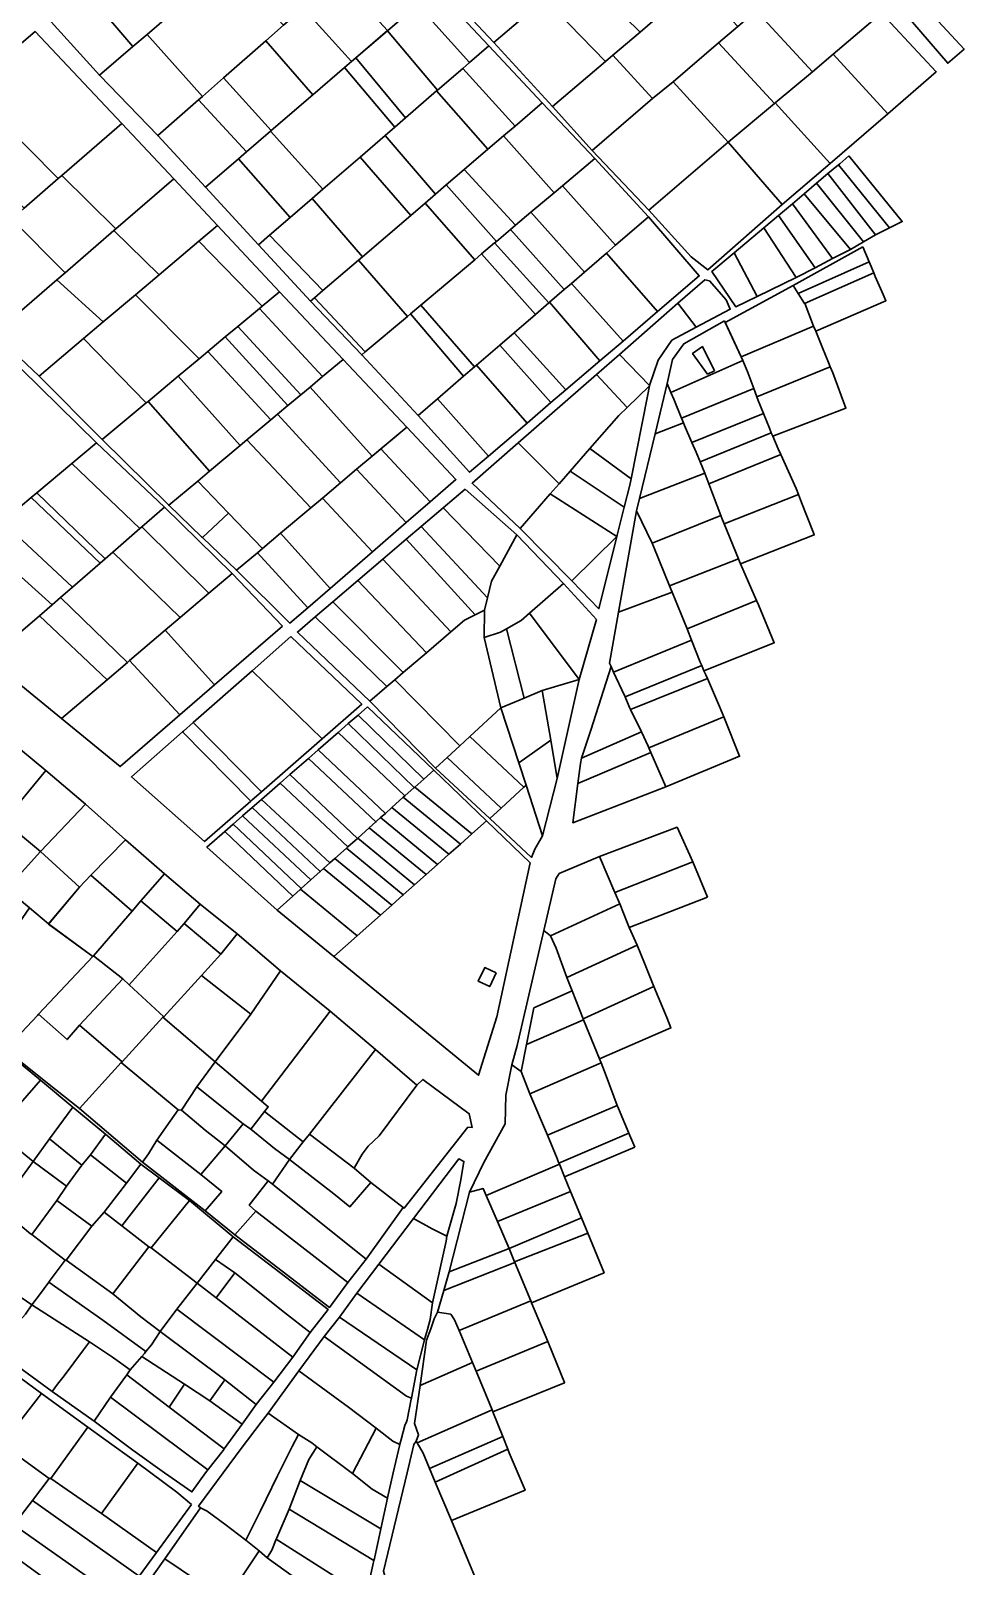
# Model space of a CAD drawing. Header units: metres. Extents: x 569648 to 571548, y 2333509 to 2335006.
# Drawn here: x 571090.4 to 571393.3, y 2333969.7 to 2334467.6 of the extents above; entities that cross this region are included whole.
import ezdxf

# ---------------------------------------------------------------- set-up
doc = ezdxf.new("R2010")
doc.units = ezdxf.units.M
doc.header["$MEASUREMENT"] = 0
doc.linetypes.add('CENTER', pattern=[2, 1.25, -0.25, 0.25, -0.25])
doc.layers.add('Net bo thua dat', color=210, linetype='CENTER', lineweight=30)

msp = doc.modelspace()

# ---------------------------------------------------------------- linework, layer by layer
at = {"layer": 'Net bo thua dat', "linetype": 'Continuous', "flags": 128}
for points in [[(571242.47, 2334498.52), (571236.87, 2334493.7), (571223.51, 2334482.19), (571240.72, 2334463.81), (571257.27, 2334477.87), (571259.7, 2334479.94)], [(571139.17, 2334475.73), (571122.75, 2334494.84), (571107.34, 2334481.48), (571123.6, 2334462.45), (571128.2, 2334466.37)], [(571276.89, 2334494.54), (571267.95, 2334486.95), (571288.14, 2334467.15), (571296.96, 2334474.66)], [(571366.42, 2334473.26), (571347.76, 2334493.14), (571334.94, 2334482.21), (571325.84, 2334474.08), (571344.03, 2334454.24), (571350.79, 2334460)], [(571166.66, 2334464.27), (571172.49, 2334469.38), (571154.43, 2334488.73), (571151.19, 2334485.97), (571145.21, 2334480.87), (571139.17, 2334475.73), (571128.2, 2334466.37), (571146.11, 2334446.26), (571152.98, 2334452.28)], [(571267.95, 2334486.95), (571259.7, 2334479.94), (571257.27, 2334477.87), (571276.97, 2334457.65), (571279.28, 2334459.61), (571288.14, 2334467.15)], [(571190.31, 2334485), (571188.78, 2334483.66), (571182.65, 2334478.29), (571179.82, 2334475.81), (571178.78, 2334474.9), (571194.54, 2334457.6), (571195.94, 2334458.8), (571206.19, 2334467.6)], [(571313.61, 2334463.69), (571319.81, 2334468.98), (571306.77, 2334483.02), (571305.53, 2334481.96), (571296.96, 2334474.66), (571288.14, 2334467.15), (571279.28, 2334459.61), (571292.22, 2334445.64), (571298.84, 2334451.04)], [(571107.34, 2334481.48), (571096.01, 2334471.66), (571112.7, 2334453.16), (571123.59, 2334462.46)], [(571221.89, 2334481.09), (571215.96, 2334476), (571232.8, 2334457.26), (571239.02, 2334462.63)], [(571257.27, 2334477.87), (571240.72, 2334463.81), (571259.7, 2334442.98), (571276.97, 2334457.65)], [(571375.12, 2334481.31), (571370.51, 2334477.36), (571387.99, 2334457.04), (571393.34, 2334461.64)], [(571178.78, 2334474.9), (571172.49, 2334469.38), (571166.66, 2334464.27), (571181.96, 2334446.8), (571192.22, 2334455.61), (571194.54, 2334457.6)], [(571215.96, 2334476), (571210.79, 2334471.56), (571206.15, 2334467.57), (571222.45, 2334448.33), (571230.61, 2334455.37), (571232.8, 2334457.26)], [(571325.84, 2334474.08), (571319.81, 2334468.98), (571313.61, 2334463.69), (571331.7, 2334443.98), (571331.93, 2334444.17), (571344.03, 2334454.24)], [(571366.42, 2334473.26), (571350.79, 2334460), (571368.51, 2334440.63), (571384.21, 2334454.26)], [(571119.94, 2334437.54), (571091.84, 2334467.37), (571070.26, 2334448.98), (571099.36, 2334419.64), (571100.5, 2334420.62)], [(571206.15, 2334467.57), (571195.94, 2334458.8), (571212.05, 2334439.36), (571222.11, 2334448.04), (571222.45, 2334448.33)], [(571128.2, 2334466.37), (571123.6, 2334462.45), (571112.7, 2334453.16), (571131.64, 2334433.57), (571144.83, 2334445.13), (571146.11, 2334446.26)], [(571166.66, 2334464.27), (571152.98, 2334452.28), (571168.47, 2334435.22), (571181.96, 2334446.8)], [(571239.02, 2334462.63), (571232.8, 2334457.26), (571230.61, 2334455.37), (571247.56, 2334436.67), (571256.39, 2334444.23)], [(571313.61, 2334463.69), (571298.84, 2334451.04), (571316.75, 2334431.44), (571331.7, 2334443.98)], [(571195.94, 2334458.8), (571194.54, 2334457.6), (571192.22, 2334455.61), (571208.57, 2334436.36), (571212.05, 2334439.36)], [(571279.28, 2334459.61), (571276.97, 2334457.65), (571259.7, 2334442.98), (571272.55, 2334428.77), (571292.22, 2334445.64)], [(571350.79, 2334460), (571344.03, 2334454.24), (571331.93, 2334444.17), (571349.85, 2334424.5), (571368.51, 2334440.63)], [(571152.98, 2334452.28), (571146.11, 2334446.26), (571144.83, 2334445.13), (571160.39, 2334428.28), (571168.27, 2334435.05), (571168.47, 2334435.22)], [(571205.45, 2334433.66), (571208.57, 2334436.36), (571192.22, 2334455.61), (571181.96, 2334446.8), (571168.47, 2334435.22), (571168.27, 2334435.05), (571185.19, 2334416.18), (571197.27, 2334426.6)], [(571230.61, 2334455.37), (571222.45, 2334448.33), (571222.11, 2334448.04), (571238.79, 2334429.17), (571243.81, 2334433.46), (571247.56, 2334436.67)], [(571070.26, 2334448.98), (571059.27, 2334439.62), (571088.32, 2334410.04), (571099.36, 2334419.64)], [(571222.11, 2334448.04), (571212.05, 2334439.36), (571208.57, 2334436.36), (571205.45, 2334433.66), (571221.74, 2334414.56), (571225.26, 2334417.58), (571231.07, 2334422.55), (571238.79, 2334429.17)], [(571298.84, 2334451.04), (571292.22, 2334445.64), (571272.55, 2334428.77), (571291.02, 2334409.35), (571316.75, 2334431.44)], [(571147.08, 2334416.85), (571131.64, 2334433.57), (571144.83, 2334445.13), (571160.39, 2334428.28), (571157.84, 2334426.09)], [(571256.39, 2334444.23), (571247.56, 2334436.67), (571243.81, 2334433.46), (571260.25, 2334415.06), (571262.94, 2334417.33), (571273.44, 2334426.18)], [(571349.85, 2334424.5), (571331.93, 2334444.17), (571331.7, 2334443.98), (571316.75, 2334431.44), (571334.25, 2334411.22)], [(571136.82, 2334419.58), (571119.94, 2334437.54), (571100.5, 2334420.62), (571118.03, 2334403.35)], [(571168.27, 2334435.05), (571160.39, 2334428.28), (571157.84, 2334426.09), (571174.58, 2334407.02), (571181.78, 2334413.23), (571185.19, 2334416.18)], [(571205.45, 2334433.66), (571197.27, 2334426.6), (571213.71, 2334407.69), (571218.39, 2334411.7), (571221.74, 2334414.56)], [(571243.81, 2334433.46), (571238.79, 2334429.17), (571231.07, 2334422.55), (571247.72, 2334404.5), (571252.74, 2334408.73), (571260.25, 2334415.06)], [(571316.75, 2334431.44), (571291.02, 2334409.35), (571304.7, 2334394.23), (571310.07, 2334390.02), (571334.25, 2334411.22)], [(571355.82, 2334426.98), (571352.9, 2334424.41), (571352.5, 2334424.08), (571369.04, 2334403.62), (571373.19, 2334405.69)], [(571157.84, 2334426.09), (571147.08, 2334416.85), (571164.32, 2334398.17), (571167.94, 2334401.29), (571174.58, 2334407.02)], [(571197.27, 2334426.6), (571185.19, 2334416.18), (571181.78, 2334413.23), (571198.04, 2334394.27), (571213.71, 2334407.69)], [(571231.07, 2334422.55), (571225.26, 2334417.58), (571241.52, 2334399.27), (571246.06, 2334403.1), (571247.72, 2334404.5)], [(571273.44, 2334426.18), (571262.94, 2334417.33), (571280.21, 2334398), (571290.92, 2334407.21)], [(571352.5, 2334424.08), (571349.07, 2334421.26), (571364.57, 2334401.4), (571369.04, 2334403.62)], [(571100.5, 2334420.62), (571099.36, 2334419.64), (571088.32, 2334410.04), (571084.28, 2334406.52), (571101.56, 2334389.12), (571117.35, 2334402.76), (571118.03, 2334403.35)], [(571151.06, 2334404.44), (571136.82, 2334419.58), (571118.03, 2334403.35), (571117.35, 2334402.76), (571132.09, 2334388.44), (571144.96, 2334399.3)], [(571225.26, 2334417.58), (571221.74, 2334414.56), (571218.39, 2334411.7), (571234.48, 2334393.34), (571236.68, 2334395.19), (571240.94, 2334398.78), (571241.52, 2334399.27)], [(571262.94, 2334417.33), (571260.25, 2334415.06), (571252.74, 2334408.73), (571270.14, 2334389.33), (571277.29, 2334395.48), (571280.21, 2334398)], [(571345.39, 2334418.11), (571341.4, 2334414.7), (571356.36, 2334396.69), (571360.6, 2334399.12)], [(571349.07, 2334421.26), (571345.39, 2334418.11), (571360.6, 2334399.12), (571364.57, 2334401.4)], [(571181.78, 2334413.23), (571174.58, 2334407.02), (571167.94, 2334401.29), (571185.22, 2334383.3), (571196.81, 2334393.22), (571198.04, 2334394.27)], [(571341.4, 2334414.7), (571337.56, 2334411.45), (571350.57, 2334393.67), (571356.36, 2334396.69)], [(571234.48, 2334393.34), (571218.39, 2334411.7), (571213.71, 2334407.69), (571198.04, 2334394.27), (571196.81, 2334393.22), (571212.66, 2334374.94), (571213.64, 2334375.77), (571217, 2334378.61)], [(571252.74, 2334408.73), (571247.72, 2334404.5), (571246.06, 2334403.1), (571263.51, 2334383.63), (571265.86, 2334385.65), (571270.14, 2334389.33)], [(571290.92, 2334407.21), (571280.21, 2334398), (571277.29, 2334395.48), (571293.79, 2334376.52), (571307.31, 2334388.07)], [(571333.08, 2334407.66), (571328.32, 2334403.69), (571338.81, 2334387.52), (571344.91, 2334390.71)], [(571337.56, 2334411.45), (571333.08, 2334407.66), (571344.91, 2334390.71), (571350.57, 2334393.67)], [(571084.28, 2334406.52), (571072.91, 2334396.62), (571060.72, 2334386.02), (571078.6, 2334369.28), (571098.92, 2334386.84), (571101.56, 2334389.12)], [(571132.09, 2334388.44), (571117.35, 2334402.76), (571101.56, 2334389.12), (571098.92, 2334386.84), (571113.97, 2334373.14), (571124.46, 2334381.99)], [(571151.06, 2334404.44), (571144.96, 2334399.3), (571165.55, 2334378.32), (571171.09, 2334382.94)], [(571246.06, 2334403.1), (571241.52, 2334399.27), (571240.94, 2334398.78), (571258.57, 2334379.38), (571258.79, 2334379.56), (571263.51, 2334383.63)], [(571328.32, 2334403.69), (571318.67, 2334395.59), (571326.15, 2334381.38), (571338.81, 2334387.52)], [(571144.96, 2334399.3), (571132.09, 2334388.44), (571124.46, 2334381.99), (571145.07, 2334361.23), (571147.93, 2334363.61), (571153.56, 2334368.31), (571157.64, 2334371.71), (571164.63, 2334377.55), (571165.55, 2334378.32)], [(571167.94, 2334401.29), (571164.32, 2334398.17), (571181.2, 2334379.86), (571182.54, 2334381.01), (571185.22, 2334383.3)], [(571240.94, 2334398.78), (571236.68, 2334395.19), (571254.18, 2334375.6), (571258.57, 2334379.38)], [(571360.46, 2334397.47), (571337.8, 2334384.96), (571339.45, 2334382.36), (571362.44, 2334392.69)], [(571212.66, 2334374.94), (571196.81, 2334393.22), (571185.22, 2334383.3), (571182.54, 2334381.01), (571198.99, 2334363.43)], [(571236.68, 2334395.19), (571234.48, 2334393.34), (571217, 2334378.61), (571234.4, 2334358.58), (571235.01, 2334359.11), (571242.59, 2334365.63), (571247.29, 2334369.67), (571254.18, 2334375.6)], [(571277.29, 2334395.48), (571270.14, 2334389.33), (571265.86, 2334385.65), (571282.6, 2334366.96), (571293.79, 2334376.52)], [(571318.67, 2334395.59), (571311.43, 2334389.56), (571319.22, 2334378.02), (571326.15, 2334381.38)], [(571363.95, 2334389.05), (571362.44, 2334392.69), (571339.45, 2334382.36), (571341.52, 2334379.1)], [(571367.01, 2334382.02), (571364.46, 2334387.86), (571363.95, 2334389.05), (571341.52, 2334379.1), (571341.67, 2334378.87), (571344.46, 2334371.82), (571345.14, 2334370.11), (571367.9, 2334380)], [(571098.92, 2334386.84), (571078.6, 2334369.28), (571093.2, 2334355.62), (571107.55, 2334367.73), (571113.97, 2334373.14)], [(571124.46, 2334381.99), (571113.97, 2334373.14), (571107.55, 2334367.73), (571127.92, 2334346.91), (571128.49, 2334347.39), (571138.23, 2334355.52), (571145.07, 2334361.23)], [(571171.09, 2334382.94), (571165.55, 2334378.32), (571164.63, 2334377.55), (571185.14, 2334355.42), (571191.82, 2334361.01)], [(571265.86, 2334385.65), (571263.51, 2334383.63), (571258.79, 2334379.56), (571275.13, 2334360.58), (571282.6, 2334366.96)], [(571316.11, 2334380.35), (571310.61, 2334386.48), (571309.11, 2334386.81), (571300.44, 2334379.23), (571306.39, 2334371.46), (571317.37, 2334377.27)], [(571341.67, 2334378.87), (571341.52, 2334379.1), (571339.45, 2334382.36), (571337.8, 2334384.96), (571315.76, 2334372.94), (571320.9, 2334361.87), (571344.46, 2334371.82)], [(571164.63, 2334377.55), (571157.64, 2334371.71), (571178.06, 2334349.51), (571181.06, 2334352.02), (571185.14, 2334355.42)], [(571182.54, 2334381.01), (571181.2, 2334379.86), (571197.82, 2334362.44), (571198.99, 2334363.43)], [(571217, 2334378.61), (571213.64, 2334375.77), (571230.87, 2334355.55), (571234.4, 2334358.58)], [(571258.79, 2334379.56), (571258.57, 2334379.38), (571254.18, 2334375.6), (571247.29, 2334369.67), (571264.07, 2334351.13), (571275.13, 2334360.58)], [(571298.42, 2334367.23), (571306.39, 2334371.46), (571300.44, 2334379.23), (571281.41, 2334362.6), (571291.24, 2334352.52), (571294.02, 2334360.81)], [(571213.64, 2334375.77), (571212.66, 2334374.94), (571198.99, 2334363.43), (571197.82, 2334362.44), (571216.11, 2334342.85), (571222.42, 2334348.27), (571230.87, 2334355.55)], [(571315.51, 2334373.49), (571302.32, 2334366.1), (571298.67, 2334360.98), (571296.91, 2334353.17), (571298.13, 2334350.31), (571321.44, 2334360.65), (571320.9, 2334361.87)], [(571107.55, 2334367.73), (571093.2, 2334355.62), (571113.62, 2334334.98), (571127.92, 2334346.91)], [(571153.56, 2334368.31), (571147.93, 2334363.61), (571168.37, 2334341.41), (571170.53, 2334343.22), (571173.89, 2334346.02)], [(571157.64, 2334371.71), (571153.56, 2334368.31), (571173.89, 2334346.02), (571178.06, 2334349.51)], [(571247.29, 2334369.67), (571242.59, 2334365.63), (571259.22, 2334346.99), (571264.07, 2334351.13)], [(571349.25, 2334360.02), (571348.26, 2334362.38), (571347.3, 2334364.77), (571345.14, 2334370.11), (571344.46, 2334371.82), (571320.9, 2334361.87), (571321.44, 2334360.65), (571323.09, 2334356.76), (571325.02, 2334351.53), (571326, 2334348.86), (571349.85, 2334358.6)], [(571147.93, 2334363.61), (571145.07, 2334361.23), (571138.23, 2334355.52), (571158.41, 2334333.09), (571160.57, 2334334.89), (571168.37, 2334341.41)], [(571242.59, 2334365.63), (571235.01, 2334359.11), (571251.48, 2334340.37), (571259.22, 2334346.99)], [(571291.19, 2334352.39), (571291.24, 2334352.52), (571281.41, 2334362.6), (571273.96, 2334356.08), (571283.96, 2334345.44)], [(571312.26, 2334357.32), (571310.03, 2334356.23), (571305.2, 2334362.97), (571308.39, 2334365.16)], [(571111.73, 2334333.9), (571087.32, 2334357.92), (571063.84, 2334338.43), (571062.31, 2334337.16), (571086.96, 2334313.23), (571090.57, 2334316.24), (571092.42, 2334317.79), (571103.79, 2334327.27)], [(571181.06, 2334352.02), (571185.14, 2334355.42), (571191.82, 2334361.01), (571212.41, 2334339.06), (571204.05, 2334332.03), (571201.17, 2334329.6)], [(571235.01, 2334359.11), (571234.4, 2334358.58), (571230.87, 2334355.55), (571222.42, 2334348.27), (571238.97, 2334329.68), (571251.48, 2334340.37)], [(571323.09, 2334356.76), (571321.44, 2334360.65), (571298.13, 2334350.31), (571299.04, 2334348.16), (571301.61, 2334341.92), (571325.02, 2334351.53)], [(571350.68, 2334356.61), (571349.85, 2334358.6), (571326, 2334348.86), (571326.45, 2334347.63), (571328.13, 2334343.49), (571330.08, 2334338.66), (571330.7, 2334337.24), (571331.2, 2334336.09), (571354.91, 2334345.18)], [(571138.23, 2334355.52), (571128.49, 2334347.39), (571148.46, 2334324.76), (571158.41, 2334333.09)], [(571281.24, 2334342.83), (571283.96, 2334345.44), (571273.96, 2334356.08), (571248.58, 2334333.9), (571261.89, 2334320.67), (571265.42, 2334324.71), (571271.86, 2334332.09)], [(571290.52, 2334349.04), (571291.19, 2334352.39), (571283.96, 2334345.44), (571281.24, 2334342.83), (571271.86, 2334332.09), (571285.2, 2334322.31)], [(571299.04, 2334348.16), (571298.13, 2334350.31), (571296.91, 2334353.17), (571293, 2334336.88), (571302.23, 2334340.42), (571301.61, 2334341.92)], [(571128.49, 2334347.39), (571127.92, 2334346.91), (571113.62, 2334334.98), (571135.22, 2334313.7), (571144.63, 2334321.57), (571148.46, 2334324.76)], [(571181.06, 2334352.02), (571178.06, 2334349.51), (571173.89, 2334346.02), (571170.53, 2334343.22), (571190.88, 2334320.95), (571196.12, 2334325.36), (571201.17, 2334329.6)], [(571222.42, 2334348.27), (571216.11, 2334342.85), (571232.83, 2334324.43), (571238.97, 2334329.68)], [(571326.45, 2334347.63), (571326, 2334348.86), (571325.02, 2334351.53), (571301.61, 2334341.92), (571302.23, 2334340.42), (571302.58, 2334339.57), (571304.98, 2334334.02), (571328.13, 2334343.49)], [(571170.53, 2334343.22), (571168.37, 2334341.41), (571160.57, 2334334.89), (571181.32, 2334312.91), (571185.06, 2334316.06), (571190.88, 2334320.95)], [(571330.08, 2334338.66), (571328.13, 2334343.49), (571304.98, 2334334.02), (571306.32, 2334330.93), (571307.6, 2334327.78), (571330.7, 2334337.24)], [(571212.41, 2334339.06), (571204.05, 2334332.03), (571220.02, 2334314.81), (571228.37, 2334322.05)], [(571304.98, 2334334.02), (571302.58, 2334339.57), (571302.23, 2334340.42), (571293, 2334336.88), (571287.98, 2334315.94), (571309.1, 2334324.07), (571307.6, 2334327.78), (571306.32, 2334330.93)], [(571332.95, 2334332.05), (571331.2, 2334336.09), (571330.7, 2334337.24), (571307.6, 2334327.78), (571309.1, 2334324.07), (571310.4, 2334320.7), (571333.8, 2334330.16)], [(571111.73, 2334333.9), (571103.79, 2334327.27), (571125.87, 2334306.19), (571126.42, 2334306.67), (571133.78, 2334313.06)], [(571160.57, 2334334.89), (571158.41, 2334333.09), (571148.46, 2334324.76), (571144.63, 2334321.57), (571154.61, 2334311.15), (571165.6, 2334299.69), (571171.48, 2334304.64), (571181.32, 2334312.91)], [(571259, 2334317.36), (571261.89, 2334320.67), (571248.58, 2334333.9), (571233.65, 2334320.85), (571249.28, 2334306.22)], [(571103.79, 2334327.27), (571092.42, 2334317.79), (571114.58, 2334296.39), (571117.03, 2334298.52), (571125.87, 2334306.19)], [(571204.05, 2334332.03), (571201.17, 2334329.6), (571196.12, 2334325.36), (571212.23, 2334308.07), (571220.02, 2334314.81)], [(571271.86, 2334332.09), (571265.42, 2334324.71), (571283, 2334313.08), (571284.79, 2334320.26), (571285.2, 2334322.31)], [(571339.51, 2334317.17), (571338.79, 2334319.12), (571333.8, 2334330.16), (571310.4, 2334320.7), (571314.34, 2334310.44), (571314.68, 2334309.56), (571315.45, 2334307.66)], [(571196.12, 2334325.36), (571190.88, 2334320.95), (571185.06, 2334316.06), (571201.34, 2334298.65), (571212.23, 2334308.07)], [(571265.42, 2334324.71), (571261.89, 2334320.67), (571259, 2334317.36), (571280.63, 2334303.58), (571283, 2334313.08)], [(571310.4, 2334320.7), (571309.1, 2334324.07), (571287.98, 2334315.94), (571287.02, 2334311.93), (571292.01, 2334301.39), (571314.34, 2334310.44)], [(571092.42, 2334317.79), (571090.57, 2334316.24), (571112.92, 2334294.95), (571114.58, 2334296.39)], [(571154.61, 2334311.15), (571144.63, 2334321.57), (571135.22, 2334313.7), (571145.84, 2334303.5), (571146.13, 2334303.22)], [(571231.38, 2334318.98), (571224.27, 2334312.92), (571242.61, 2334293.93), (571248.12, 2334304.07)], [(571280.63, 2334303.58), (571259, 2334317.36), (571249.28, 2334306.22), (571265.94, 2334289.21)], [(571090.57, 2334316.24), (571086.96, 2334313.23), (571081.16, 2334308.39), (571103.99, 2334287.2), (571112.92, 2334294.95)], [(571133.78, 2334313.06), (571126.42, 2334306.67), (571148.23, 2334285.24), (571155.73, 2334291.62)], [(571185.06, 2334316.06), (571181.32, 2334312.91), (571171.48, 2334304.64), (571187.59, 2334286.75), (571201.34, 2334298.65)], [(571224.27, 2334312.92), (571217.09, 2334306.8), (571238.68, 2334283.72), (571239.97, 2334289.07), (571242.61, 2334293.93)], [(571340.48, 2334314.57), (571339.51, 2334317.17), (571315.45, 2334307.66), (571320.03, 2334296.39), (571320.4, 2334295.47), (571320.72, 2334294.73), (571344.67, 2334304.1), (571344.39, 2334304.81)], [(571081.16, 2334308.39), (571079.54, 2334307.04), (571074.03, 2334302.44), (571097.33, 2334281.41), (571100.07, 2334283.79), (571103.99, 2334287.2)], [(571165.6, 2334299.69), (571154.61, 2334311.15), (571146.13, 2334303.22), (571157.18, 2334292.61), (571163.95, 2334298.31)], [(571292.64, 2334300.07), (571292.01, 2334301.39), (571287.02, 2334311.93), (571281.14, 2334279.06), (571298.54, 2334285.55), (571297.71, 2334287.59)], [(571320.03, 2334296.39), (571315.45, 2334307.66), (571314.68, 2334309.56), (571314.34, 2334310.44), (571292.01, 2334301.39), (571292.64, 2334300.07), (571297.71, 2334287.59)], [(571074.03, 2334302.44), (571060.38, 2334291.05), (571084.1, 2334269.93), (571093.24, 2334277.86), (571097.33, 2334281.41)], [(571126.42, 2334306.67), (571125.87, 2334306.19), (571117.03, 2334298.52), (571138.96, 2334277.35), (571148.23, 2334285.24)], [(571171.48, 2334304.64), (571165.6, 2334299.69), (571163.95, 2334298.31), (571180.36, 2334280.49), (571187.59, 2334286.75)], [(571212.23, 2334302.66), (571204.66, 2334296.2), (571226.74, 2334272.71), (571231.14, 2334276.48), (571234.62, 2334278.18)], [(571217.09, 2334306.8), (571212.23, 2334302.66), (571234.62, 2334278.18), (571237.71, 2334279.69), (571238.68, 2334283.72)], [(571263.27, 2334288.35), (571248.12, 2334304.07), (571242.61, 2334293.93), (571239.97, 2334289.07), (571238.68, 2334283.72), (571237.71, 2334279.69), (571237.51, 2334270.83), (571242.86, 2334272.56), (571244.84, 2334273.68), (571249.52, 2334276.33), (571252.21, 2334278.68)], [(571280.63, 2334303.58), (571265.94, 2334289.21), (571274.79, 2334280.17)], [(571138.96, 2334277.35), (571117.03, 2334298.52), (571114.58, 2334296.39), (571112.92, 2334294.95), (571103.99, 2334287.2), (571100.07, 2334283.79), (571121.81, 2334262.76), (571122.47, 2334263.32), (571134.04, 2334273.16)], [(571163.95, 2334298.31), (571157.18, 2334292.61), (571174.51, 2334275.44), (571180.36, 2334280.49)], [(571204.66, 2334296.2), (571196.55, 2334289.29), (571218.8, 2334265.91), (571226.74, 2334272.71)], [(571320.72, 2334294.73), (571320.4, 2334295.47), (571320.03, 2334296.39), (571297.71, 2334287.59), (571298.54, 2334285.55), (571303.38, 2334273.61), (571325.94, 2334282.82)], [(571172.07, 2334274.53), (571155.73, 2334291.62), (571148.23, 2334285.24), (571138.96, 2334277.35), (571134.04, 2334273.16), (571150.09, 2334255.5)], [(571196.55, 2334289.29), (571188.49, 2334282.41), (571211.3, 2334259.48), (571218.8, 2334265.91)], [(571274.01, 2334276.67), (571263.27, 2334288.35), (571252.21, 2334278.68), (571268.34, 2334257.2)], [(571100.07, 2334283.79), (571097.33, 2334281.41), (571093.24, 2334277.86), (571115.17, 2334257.11), (571121.81, 2334262.76)], [(571188.49, 2334282.41), (571182.76, 2334277.52), (571205.96, 2334254.91), (571208.58, 2334257.15), (571211.3, 2334259.48)], [(571303.38, 2334273.61), (571298.54, 2334285.55), (571281.14, 2334279.06), (571278.19, 2334262.52), (571278.72, 2334261.39), (571279.54, 2334259.64), (571304.84, 2334269.95)], [(571326.54, 2334281.44), (571325.94, 2334282.82), (571303.38, 2334273.61), (571304.84, 2334269.95), (571307.67, 2334262.82), (571308.15, 2334261.72), (571308.87, 2334260.05), (571331.66, 2334269.13)], [(571093.24, 2334277.86), (571084.1, 2334269.93), (571076.95, 2334263.72), (571100.45, 2334244.59), (571115.17, 2334257.11)], [(571182.76, 2334277.52), (571176.98, 2334272.6), (571200.48, 2334250.21), (571205.96, 2334254.91)], [(571237.51, 2334270.83), (571237.71, 2334279.69), (571234.62, 2334278.18), (571231.14, 2334276.48), (571226.74, 2334272.71), (571218.8, 2334265.91), (571211.3, 2334259.48), (571208.58, 2334257.15), (571229.6, 2334235.68), (571232.87, 2334238.7), (571243.01, 2334248.05)], [(571252.21, 2334278.68), (571249.52, 2334276.33), (571244.84, 2334273.68), (571250.51, 2334251.19), (571256.35, 2334253.63), (571268.34, 2334257.2)], [(571134.04, 2334273.16), (571122.47, 2334263.32), (571138.83, 2334245.74), (571150.09, 2334255.5)], [(571244.84, 2334273.68), (571242.86, 2334272.56), (571237.51, 2334270.83), (571243.01, 2334248.05), (571250.51, 2334251.19)], [(571174.87, 2334271.16), (571162.25, 2334260.07), (571185.03, 2334238), (571197.85, 2334249.19)], [(571308.15, 2334261.72), (571307.67, 2334262.82), (571304.84, 2334269.95), (571279.54, 2334259.64), (571283.13, 2334252.04), (571283.32, 2334251.58)], [(571122.47, 2334263.32), (571121.81, 2334262.76), (571115.17, 2334257.11), (571100.45, 2334244.59), (571119.45, 2334228.95), (571138.83, 2334245.74)], [(571185.03, 2334238), (571162.25, 2334260.07), (571143.13, 2334243.26), (571165.26, 2334220.74)], [(571285.07, 2334247.45), (571284.75, 2334248.09), (571283.32, 2334251.58), (571283.13, 2334252.04), (571279.54, 2334259.64), (571278.72, 2334261.39), (571272.21, 2334240.81), (571269.1, 2334231.75), (571288.6, 2334240.23)], [(571309.96, 2334257.55), (571309.46, 2334258.67), (571308.87, 2334260.05), (571308.15, 2334261.72), (571283.32, 2334251.58), (571284.75, 2334248.09), (571285.07, 2334247.45)], [(571315.26, 2334245.12), (571314.74, 2334246.39), (571313.53, 2334249.22), (571310.63, 2334256.03), (571309.96, 2334257.55), (571285.07, 2334247.45), (571288.6, 2334240.23), (571290.73, 2334235.6), (571290.95, 2334235.08)], [(571208.58, 2334257.15), (571205.96, 2334254.91), (571200.48, 2334250.21), (571221.81, 2334228.5), (571225.5, 2334231.9), (571229.6, 2334235.68)], [(571256.35, 2334253.63), (571250.51, 2334251.19), (571243.01, 2334248.05), (571248.77, 2334230.22), (571259.13, 2334237.49)], [(571268.34, 2334257.2), (571256.35, 2334253.63), (571259.13, 2334237.49), (571261.27, 2334225.09)], [(571199.66, 2334248.3), (571196.63, 2334245.66), (571217.95, 2334224.93), (571221.19, 2334227.82)], [(571243.01, 2334248.05), (571232.87, 2334238.7), (571250.47, 2334222.29), (571251.14, 2334222.9), (571248.77, 2334230.22)], [(571143.13, 2334243.26), (571139.94, 2334240.45), (571139.7, 2334240.24), (571161.81, 2334217.74), (571162.15, 2334218.03), (571165.26, 2334220.74)], [(571193.46, 2334242.89), (571190.21, 2334240.06), (571211.83, 2334219.47), (571214.85, 2334222.16)], [(571196.63, 2334245.66), (571193.46, 2334242.89), (571214.85, 2334222.16), (571215.03, 2334222.32), (571217.95, 2334224.93)], [(571315.26, 2334245.12), (571290.95, 2334235.08), (571291.61, 2334233.56), (571296.45, 2334222.38), (571320.43, 2334232.33)], [(571095.31, 2334227.73), (571083.34, 2334237.64), (571070.44, 2334220.32), (571081.83, 2334211.27)], [(571139.7, 2334240.24), (571123.08, 2334225.63), (571146.85, 2334204.66), (571161.81, 2334217.74)], [(571190.21, 2334240.06), (571183.66, 2334234.35), (571205.5, 2334213.81), (571207.63, 2334215.71), (571211.32, 2334219.02), (571211.83, 2334219.47)], [(571250.47, 2334222.29), (571232.87, 2334238.7), (571229.6, 2334235.68), (571225.5, 2334231.9), (571243.1, 2334215.49)], [(571290.95, 2334235.08), (571290.73, 2334235.6), (571288.6, 2334240.23), (571269.1, 2334231.75), (571268.8, 2334230.01), (571267.95, 2334223.48), (571291.61, 2334233.56)], [(571183.66, 2334234.35), (571180.54, 2334231.63), (571202.4, 2334211.04), (571203.93, 2334212.41), (571205.5, 2334213.81)], [(571259.13, 2334237.49), (571248.77, 2334230.22), (571251.14, 2334222.9), (571256.44, 2334206.51), (571261.27, 2334225.09)], [(571296.45, 2334222.38), (571291.61, 2334233.56), (571267.95, 2334223.48), (571266.29, 2334210.78)], [(571108.2, 2334216.77), (571095.31, 2334227.73), (571081.83, 2334211.27), (571093.56, 2334201.42)], [(571180.54, 2334231.63), (571174.5, 2334226.36), (571196.42, 2334205.7), (571196.53, 2334205.8), (571200.23, 2334209.1), (571202.4, 2334211.04)], [(571221.19, 2334227.82), (571217.95, 2334224.93), (571215.03, 2334222.32), (571233.53, 2334207.15), (571238.3, 2334211.39)], [(571243.1, 2334215.49), (571225.5, 2334231.9), (571221.81, 2334228.5), (571239.42, 2334212.09)], [(571171.36, 2334223.62), (571165.28, 2334218.32), (571187.47, 2334197.71), (571189.13, 2334199.19), (571192.83, 2334202.5), (571193.36, 2334202.97)], [(571174.5, 2334226.36), (571171.36, 2334223.62), (571193.36, 2334202.97), (571196.42, 2334205.7)], [(571251.14, 2334222.9), (571250.47, 2334222.29), (571243.1, 2334215.49), (571239.42, 2334212.09), (571252.9, 2334199.52), (571254.01, 2334202.23), (571256.44, 2334206.51)], [(571081.83, 2334211.27), (571070.44, 2334220.32), (571060.6, 2334207.48), (571074.95, 2334195.64), (571082.72, 2334189.37), (571093.56, 2334201.42)], [(571165.28, 2334218.32), (571162.23, 2334215.66), (571184.36, 2334194.93), (571185.43, 2334195.89), (571187.47, 2334197.71)], [(571211.32, 2334219.02), (571207.63, 2334215.71), (571226.11, 2334200.56), (571229.82, 2334203.85)], [(571215.03, 2334222.32), (571214.85, 2334222.16), (571211.83, 2334219.47), (571211.32, 2334219.02), (571229.82, 2334203.85), (571233.53, 2334207.15)], [(571121.21, 2334205.21), (571108.2, 2334216.77), (571093.56, 2334201.42), (571106.27, 2334189.84), (571109.97, 2334193.72)], [(571159.14, 2334212.97), (571156.11, 2334210.32), (571178.18, 2334189.41), (571181.29, 2334192.2)], [(571162.23, 2334215.66), (571159.14, 2334212.97), (571181.29, 2334192.2), (571184.36, 2334194.93)], [(571207.63, 2334215.71), (571205.5, 2334213.81), (571203.93, 2334212.41), (571222.4, 2334197.26), (571226.11, 2334200.56)], [(571153.39, 2334207.96), (571147.58, 2334202.89), (571170.39, 2334182.46), (571175.45, 2334186.97)], [(571156.11, 2334210.32), (571153.39, 2334207.96), (571175.45, 2334186.97), (571177.91, 2334189.17), (571178.18, 2334189.41)], [(571252.5, 2334197.76), (571238.3, 2334211.39), (571233.53, 2334207.15), (571229.82, 2334203.85), (571226.11, 2334200.56), (571222.4, 2334197.26), (571218.69, 2334193.97), (571214.98, 2334190.67), (571211.28, 2334187.38), (571207.57, 2334184.08), (571203.86, 2334180.78), (571196.32, 2334174.08), (571188.78, 2334167.38), (571235.76, 2334128.87), (571241.61, 2334147.84)], [(571200.23, 2334209.1), (571196.53, 2334205.8), (571214.98, 2334190.67), (571218.69, 2334193.97)], [(571203.93, 2334212.41), (571202.4, 2334211.04), (571200.23, 2334209.1), (571218.69, 2334193.97), (571222.4, 2334197.26)], [(571305.22, 2334198.09), (571300.14, 2334209.29), (571275.01, 2334199.86), (571279.97, 2334188.18)], [(571133.84, 2334194.17), (571121.21, 2334205.21), (571109.97, 2334193.72), (571123.36, 2334182.12), (571126.2, 2334185.39)], [(571196.53, 2334205.8), (571196.42, 2334205.7), (571193.36, 2334202.97), (571192.83, 2334202.5), (571211.28, 2334187.38), (571214.98, 2334190.67)], [(571093.56, 2334201.42), (571082.72, 2334189.37), (571090.03, 2334183.15), (571096.17, 2334177.94), (571106.27, 2334189.84)], [(571189.13, 2334199.19), (571187.47, 2334197.71), (571185.43, 2334195.89), (571203.86, 2334180.78), (571207.57, 2334184.08)], [(571192.83, 2334202.5), (571189.13, 2334199.19), (571207.57, 2334184.08), (571211.28, 2334187.38)], [(571275.01, 2334199.86), (571261.92, 2334194.29), (571260.78, 2334192.56), (571256.88, 2334175.78), (571259.02, 2334174.11), (571281.52, 2334184.52), (571279.97, 2334188.18)], [(571310.04, 2334186.63), (571305.22, 2334198.09), (571279.97, 2334188.18), (571281.52, 2334184.52), (571283.95, 2334178.38), (571284.65, 2334176.79)], [(571109.97, 2334193.72), (571106.27, 2334189.84), (571096.19, 2334177.92), (571110.53, 2334167.37), (571110.76, 2334167.61), (571123.36, 2334182.12)], [(571145.35, 2334184.39), (571133.84, 2334194.17), (571126.2, 2334185.39), (571137.91, 2334175.54), (571140.22, 2334178.12)], [(571203.86, 2334180.78), (571185.43, 2334195.89), (571184.36, 2334194.93), (571181.29, 2334192.2), (571178.18, 2334189.41), (571177.91, 2334189.17), (571196.32, 2334174.08)], [(571177.91, 2334189.17), (571175.45, 2334186.97), (571170.39, 2334182.46), (571188.78, 2334167.38), (571196.32, 2334174.08)], [(571110.53, 2334167.37), (571096.17, 2334177.94), (571096.17, 2334177.94), (571090.03, 2334183.15), (571079.37, 2334167.92), (571065.87, 2334149.94), (571082.19, 2334137.28), (571092.57, 2334148.27), (571092.96, 2334148.68)], [(571126.2, 2334185.39), (571123.36, 2334182.12), (571110.76, 2334167.61), (571120.28, 2334160.11), (571122.39, 2334158.25), (571137.91, 2334175.54)], [(571145.35, 2334184.39), (571140.22, 2334178.12), (571152.09, 2334168.13), (571157.38, 2334174.72)], [(571284.65, 2334176.79), (571283.95, 2334178.38), (571281.52, 2334184.52), (571259.02, 2334174.11), (571260.87, 2334170.12), (571264.4, 2334160.6), (571287.18, 2334171.06)], [(571140.22, 2334178.12), (571137.91, 2334175.54), (571122.39, 2334158.25), (571133.59, 2334147.87), (571145.84, 2334161.21), (571152.09, 2334168.13)], [(571171.48, 2334162.71), (571157.38, 2334174.72), (571152.09, 2334168.13), (571145.84, 2334161.21), (571161.84, 2334148.64)], [(571264.4, 2334160.6), (571260.87, 2334170.12), (571259.02, 2334174.11), (571256.88, 2334175.78), (571248.22, 2334138.58), (571246.57, 2334132.26), (571249.53, 2334130.05), (571251.3, 2334138.89), (571253.67, 2334150.7), (571266.1, 2334156.24)], [(571292.64, 2334157.61), (571289.53, 2334165.27), (571287.18, 2334171.06), (571264.4, 2334160.6), (571266.1, 2334156.24), (571269.64, 2334147.14)], [(571120.28, 2334160.11), (571110.76, 2334167.61), (571110.53, 2334167.37), (571092.96, 2334148.68), (571102.22, 2334140.46), (571106.2, 2334145.07)], [(571241.44, 2334162.12), (571239.34, 2334157.66), (571235.65, 2334159.35), (571237.75, 2334163.81)], [(571241.44, 2334162.12), (571237.75, 2334163.81), (571235.65, 2334159.35), (571239.34, 2334157.66)], [(571133.34, 2334147.69), (571133.59, 2334147.87), (571122.39, 2334158.25), (571120.28, 2334160.11), (571106.2, 2334145.07), (571120.06, 2334133.23)], [(571161.84, 2334148.64), (571145.84, 2334161.21), (571133.59, 2334147.87), (571133.34, 2334147.69), (571150.22, 2334133.26)], [(571187.55, 2334149.61), (571171.48, 2334162.71), (571161.84, 2334148.64), (571150.22, 2334133.26), (571165.29, 2334120.43)], [(571266.1, 2334156.24), (571253.67, 2334150.7), (571251.3, 2334138.89), (571269.76, 2334146.85), (571269.64, 2334147.14)], [(571296.77, 2334147.61), (571292.64, 2334157.61), (571269.64, 2334147.14), (571269.76, 2334146.85), (571274.95, 2334134.16), (571298.17, 2334144.22), (571298.15, 2334144.28)], [(571106.2, 2334145.07), (571102.22, 2334140.46), (571092.96, 2334148.68), (571092.57, 2334148.27), (571082.19, 2334137.28), (571095.84, 2334126.36), (571106.22, 2334118.05), (571119.82, 2334132.97), (571120.06, 2334133.23)], [(571202.32, 2334137.24), (571187.55, 2334149.61), (571165.29, 2334120.43), (571167.51, 2334118.68), (571166.32, 2334117.16), (571178.84, 2334107.27), (571180.84, 2334109.82)], [(571150.22, 2334133.26), (571133.34, 2334147.69), (571120.06, 2334133.23), (571119.82, 2334132.97), (571138.21, 2334117.66), (571139.29, 2334117.53), (571144.29, 2334125.11)], [(571274.95, 2334134.16), (571269.76, 2334146.85), (571251.3, 2334138.89), (571249.53, 2334130.05), (571252.36, 2334122.88), (571275.46, 2334132.9)], [(571093.61, 2334127.24), (571081.74, 2334137.12), (571066.39, 2334121.76), (571079.11, 2334110.73)], [(571167.51, 2334118.68), (571165.29, 2334120.43), (571150.22, 2334133.26), (571144.29, 2334125.11), (571159.33, 2334113.14), (571161.79, 2334111.39), (571166.32, 2334117.16)], [(571215.68, 2334125.72), (571202.32, 2334137.24), (571180.84, 2334109.82), (571195.39, 2334098.78), (571197.96, 2334103.26), (571199.86, 2334105.91), (571203.52, 2334109.24)], [(571138.21, 2334117.66), (571119.82, 2334132.97), (571106.22, 2334118.05), (571126.66, 2334100.73), (571128.62, 2334103.45), (571131.33, 2334107.84), (571135.65, 2334114.04)], [(571261.94, 2334100), (571261.77, 2334100.41), (571261.4, 2334101.29), (571261.19, 2334101.89), (571258.07, 2334109.43), (571252.36, 2334122.88), (571249.53, 2334130.05), (571246.57, 2334132.26), (571244.57, 2334122.47), (571244.4, 2334113.15), (571237.44, 2334100.57), (571232.74, 2334091), (571237.26, 2334092.14), (571238.22, 2334089.92)], [(571277.08, 2334128.67), (571275.46, 2334132.9), (571252.36, 2334122.88), (571258.07, 2334109.43), (571280.74, 2334119.11)], [(571104.06, 2334118.51), (571093.61, 2334127.24), (571079.11, 2334110.73), (571091.26, 2334100.97), (571091.26, 2334100.97), (571096.47, 2334108.24)], [(571159.33, 2334113.14), (571144.29, 2334125.11), (571139.29, 2334117.53), (571147.02, 2334111.13), (571153.53, 2334106.05)], [(571232.25, 2334112.06), (571233.68, 2334111.96), (571232.73, 2334116.39), (571217.65, 2334127.55), (571215.68, 2334125.72), (571203.52, 2334109.24), (571199.86, 2334105.91), (571197.96, 2334103.26), (571195.39, 2334098.78), (571200.73, 2334094.16), (571211.24, 2334086.04), (571211.57, 2334085.77)], [(571104.06, 2334118.51), (571096.47, 2334108.24), (571107.01, 2334099.7), (571109.86, 2334103.1), (571114.66, 2334109.76)], [(571284.46, 2334110.1), (571281.14, 2334118.14), (571280.74, 2334119.11), (571258.07, 2334109.43), (571261.19, 2334101.89), (571261.4, 2334101.29), (571261.77, 2334100.41)], [(571153.53, 2334106.05), (571147.02, 2334111.13), (571139.29, 2334117.53), (571138.21, 2334117.66), (571135.65, 2334114.04), (571131.33, 2334107.84), (571145.63, 2334096.74)], [(571169.51, 2334105.18), (571161.79, 2334111.39), (571159.33, 2334113.14), (571153.53, 2334106.05), (571162.66, 2334098.1), (571167.5, 2334094.69), (571168.9, 2334093.56), (571174.34, 2334101.52)], [(571178.84, 2334107.27), (571166.32, 2334117.16), (571161.79, 2334111.39), (571169.51, 2334105.18), (571174.34, 2334101.52)], [(571091.26, 2334100.97), (571079.11, 2334110.73), (571066.85, 2334095.45), (571076.29, 2334088.71), (571080.19, 2334085.87)], [(571107.01, 2334099.7), (571096.47, 2334108.24), (571091.26, 2334100.97), (571102.05, 2334092.93)], [(571114.66, 2334109.76), (571109.86, 2334103.1), (571121.49, 2334093.87), (571126.18, 2334100.08)], [(571195.39, 2334098.78), (571180.84, 2334109.82), (571178.84, 2334107.27), (571174.34, 2334101.52), (571188.75, 2334090.45), (571193.97, 2334086.23), (571200.73, 2334094.16)], [(571286.41, 2334105.59), (571284.46, 2334110.1), (571261.77, 2334100.41), (571261.94, 2334100), (571263.62, 2334095.97)], [(571145.63, 2334096.74), (571131.33, 2334107.84), (571128.62, 2334103.45), (571126.66, 2334100.73), (571147.02, 2334084.91), (571152.4, 2334091.17)], [(571167.5, 2334094.69), (571162.66, 2334098.1), (571153.53, 2334106.05), (571145.63, 2334096.74), (571152.4, 2334091.17), (571147.02, 2334084.91), (571156.61, 2334077.15), (571163.49, 2334084.8), (571161.32, 2334086.71)], [(571102.05, 2334092.93), (571097.86, 2334096.05), (571091.26, 2334100.97), (571080.19, 2334085.87), (571090.38, 2334077.42), (571090.75, 2334077.28), (571098.85, 2334088.25)], [(571121.49, 2334093.87), (571109.86, 2334103.1), (571107.01, 2334099.7), (571102.05, 2334092.93), (571098.85, 2334088.25), (571110.22, 2334079.96), (571114.2, 2334084.47)], [(571132.09, 2334095.66), (571126.18, 2334100.08), (571121.49, 2334093.87), (571114.2, 2334084.47), (571119.95, 2334080.04)], [(571174.34, 2334101.52), (571168.9, 2334093.56), (571169.41, 2334093.16), (571199.25, 2334069.22), (571211.24, 2334086.04), (571200.73, 2334094.16), (571193.97, 2334086.23), (571188.75, 2334090.45)], [(571228.48, 2334087.34), (571230.01, 2334094.95), (571230.99, 2334100.94), (571229.3, 2334101.74), (571214.63, 2334082.47), (571220.7, 2334079.06), (571225.39, 2334076.67)], [(571265.6, 2334091.21), (571263.62, 2334095.97), (571261.94, 2334100), (571238.22, 2334089.92), (571241.86, 2334081.47)], [(571141.93, 2334088.31), (571132.09, 2334095.66), (571119.95, 2334080.04), (571128.73, 2334073.28), (571129.52, 2334072.91)], [(571169.41, 2334093.16), (571168.9, 2334093.56), (571167.5, 2334094.69), (571161.32, 2334086.71), (571163.49, 2334084.8), (571193.31, 2334061.64), (571199.25, 2334069.22)], [(571101.55, 2334068.94), (571097.45, 2334072.11), (571090.75, 2334077.28), (571090.38, 2334077.42), (571080.19, 2334085.87), (571076.29, 2334088.71), (571069.78, 2334080.22), (571063.7, 2334072.4), (571077.3, 2334063.39), (571078.19, 2334063.03), (571090.73, 2334054.47), (571093.26, 2334057.73), (571096.33, 2334061.83), (571096.77, 2334062.43)], [(571110.22, 2334079.96), (571098.85, 2334088.25), (571090.75, 2334077.28), (571097.45, 2334072.11), (571101.55, 2334068.94), (571101.9, 2334068.9)], [(571156.1, 2334076.53), (571141.93, 2334088.31), (571129.52, 2334072.91), (571144.47, 2334061.48), (571150.41, 2334069.16)], [(571241.86, 2334081.47), (571238.22, 2334089.92), (571237.26, 2334092.14), (571232.74, 2334091), (571226.24, 2334065.15), (571245.64, 2334072.71)], [(571269.15, 2334082.69), (571265.6, 2334091.21), (571241.86, 2334081.47), (571245.64, 2334072.71)], [(571128.73, 2334073.28), (571119.95, 2334080.04), (571114.2, 2334084.47), (571110.22, 2334079.96), (571101.9, 2334068.9), (571117.01, 2334058.01)], [(571163.49, 2334084.8), (571156.61, 2334077.15), (571187.4, 2334053.62), (571193.31, 2334061.64)], [(571225.19, 2334075.1), (571225.39, 2334076.67), (571220.7, 2334079.06), (571214.63, 2334082.47), (571203.32, 2334067.6), (571220.74, 2334055.1)], [(571271.14, 2334077.72), (571270.63, 2334078.97), (571269.15, 2334082.69), (571245.64, 2334072.71), (571247.43, 2334068.4)], [(571144.47, 2334061.48), (571129.52, 2334072.91), (571128.73, 2334073.28), (571117.01, 2334058.01), (571126.12, 2334050.57), (571132.41, 2334045.84), (571137.8, 2334053.05)], [(571156.1, 2334076.53), (571150.41, 2334069.16), (571156.6, 2334064.81), (571172.81, 2334051.97), (571181.05, 2334045.42), (571186.92, 2334052.98), (571178.6, 2334059.28)], [(571271.14, 2334077.72), (571247.43, 2334068.4), (571247.53, 2334068.16), (571252.7, 2334055.72), (571252.95, 2334055.12), (571276.44, 2334064.83)], [(571117.01, 2334058.01), (571101.9, 2334068.9), (571101.55, 2334068.94), (571096.77, 2334062.43), (571096.33, 2334061.83), (571113.81, 2334049.44), (571127.78, 2334039.33), (571129.64, 2334041.51), (571132.41, 2334045.84), (571126.12, 2334050.57)], [(571156.6, 2334064.81), (571150.41, 2334069.16), (571144.47, 2334061.48), (571150.64, 2334056.76)], [(571247.53, 2334068.16), (571247.43, 2334068.4), (571245.64, 2334072.71), (571226.24, 2334065.15), (571224.47, 2334059.06)], [(571078.19, 2334063.03), (571077.3, 2334063.39), (571067.5, 2334051.3), (571065.99, 2334048.78), (571079.37, 2334039.37), (571086.22, 2334048.58), (571088.76, 2334051.44), (571090.73, 2334054.47)], [(571172.81, 2334051.97), (571156.6, 2334064.81), (571150.64, 2334056.76), (571175.45, 2334037.46), (571181.05, 2334045.42)], [(571220.74, 2334055.1), (571203.32, 2334067.6), (571196.19, 2334058.24), (571218.19, 2334043.06), (571218.21, 2334043.15), (571219.18, 2334046.4), (571219.99, 2334049.65)], [(571247.53, 2334068.16), (571224.47, 2334059.06), (571222.44, 2334052.05), (571226.71, 2334051.39), (571227.91, 2334049.56), (571229.39, 2334046.14), (571252.7, 2334055.72)], [(571113.81, 2334049.44), (571096.33, 2334061.83), (571093.26, 2334057.73), (571090.73, 2334054.47), (571109.49, 2334042.43), (571116.93, 2334037.51), (571122.68, 2334033.33), (571126.46, 2334037.68), (571127.36, 2334038.71), (571127.78, 2334039.33)], [(571150.64, 2334056.76), (571144.47, 2334061.48), (571137.8, 2334053.05), (571169.31, 2334029.38), (571175.45, 2334037.46)], [(571090.73, 2334054.47), (571088.76, 2334051.44), (571086.22, 2334048.58), (571079.37, 2334039.37), (571097.38, 2334026.31), (571099.08, 2334028.7), (571101.26, 2334031.38), (571107.51, 2334039.88), (571109.49, 2334042.43)], [(571196.19, 2334058.24), (571190.56, 2334050.49), (571215.67, 2334033.35), (571218.19, 2334043.06)], [(571258.18, 2334042.5), (571252.95, 2334055.12), (571252.7, 2334055.72), (571229.39, 2334046.14), (571233.77, 2334035.7), (571234.92, 2334032.95)], [(571169.31, 2334029.38), (571137.8, 2334053.05), (571132.41, 2334045.84), (571153.37, 2334030.07), (571163.57, 2334022.17)], [(571190.56, 2334050.49), (571185.68, 2334044.21), (571212.32, 2334024.84), (571213.93, 2334024.2), (571215.66, 2334033.35)], [(571229.39, 2334046.14), (571227.91, 2334049.56), (571226.71, 2334051.39), (571222.44, 2334052.05), (571221.37, 2334049.94), (571220.22, 2334046.63), (571218.85, 2334042.99), (571216.73, 2334028.23), (571233.77, 2334035.7)], [(571132.41, 2334045.84), (571129.64, 2334041.51), (571127.78, 2334039.33), (571127.36, 2334038.71), (571126.46, 2334037.68), (571140.28, 2334028.7), (571148.49, 2334023.36), (571153.37, 2334030.07)], [(571213.86, 2334023.81), (571213.93, 2334024.2), (571212.32, 2334024.84), (571185.68, 2334044.21), (571177.45, 2334033.02), (571193.58, 2334021.24), (571202.5, 2334014.41), (571207.96, 2334010.27), (571210.15, 2334009.13), (571210.19, 2334009.29), (571210.64, 2334010.79), (571211.78, 2334015.28), (571212.35, 2334016.5), (571212.56, 2334017.2)], [(571122.68, 2334033.33), (571116.93, 2334037.51), (571109.49, 2334042.43), (571107.51, 2334039.88), (571101.26, 2334031.38), (571099.08, 2334028.7), (571097.38, 2334026.31), (571110.99, 2334016.76), (571116.26, 2334024.53), (571121.62, 2334031.7)], [(571258.38, 2334042.03), (571258.18, 2334042.5), (571234.92, 2334032.95), (571239.41, 2334022.19), (571240.14, 2334020.35), (571240.4, 2334019.72), (571263.63, 2334029.18), (571263.58, 2334029.3)], [(571140.28, 2334028.7), (571126.46, 2334037.68), (571122.68, 2334033.33), (571121.62, 2334031.7), (571135.33, 2334021.3)], [(571234.92, 2334032.95), (571233.77, 2334035.7), (571216.73, 2334028.23), (571214.97, 2334015.91), (571216.27, 2334012.31), (571215.52, 2334010.22), (571215.82, 2334009.7), (571240.14, 2334020.35), (571239.41, 2334022.19)], [(571093.9, 2334025.66), (571084.86, 2334032.36), (571072.55, 2334015.62), (571080.92, 2334009.65), (571081.28, 2334009.39)], [(571135.33, 2334021.3), (571121.62, 2334031.7), (571116.26, 2334024.53), (571147.84, 2334000.92), (571152.85, 2334007.21), (571153.22, 2334007.72)], [(571148.49, 2334023.36), (571140.28, 2334028.7), (571135.33, 2334021.3), (571153.22, 2334007.72), (571159.05, 2334015.79)], [(571153.37, 2334030.07), (571148.49, 2334023.36), (571159.05, 2334015.79), (571163.57, 2334022.17)], [(571202.5, 2334014.41), (571193.58, 2334021.24), (571177.45, 2334033.02), (571167.51, 2334019.33), (571177.34, 2334012.4), (571181.65, 2334009.66), (571183.28, 2334008.43), (571194.81, 2333999.74)], [(571108.91, 2334014.73), (571093.9, 2334025.66), (571081.28, 2334009.39), (571081.38, 2334009.07), (571096.36, 2333998.15), (571096.94, 2333998.1)], [(571116.26, 2334024.53), (571110.99, 2334016.76), (571123.5, 2334007.3), (571133.87, 2334000), (571142.72, 2333993.77), (571147.18, 2334000), (571147.84, 2334000.92)], [(571175.24, 2334008.52), (571177.34, 2334012.4), (571167.51, 2334019.33), (571165.16, 2334016.43), (571158.73, 2334007.86), (571152.89, 2334000), (571144.82, 2333989.16), (571145.55, 2333988.65), (571147.62, 2333987.49), (571153.36, 2333983.35), (571160.19, 2333978.13), (571164.93, 2333987.68), (571170.47, 2333998.99)], [(571240.4, 2334019.72), (571240.14, 2334020.35), (571215.82, 2334009.7), (571217.75, 2334006.39), (571219.84, 2334001.42), (571243.57, 2334011.76)], [(571125.16, 2334003.1), (571114.02, 2334011.12), (571108.91, 2334014.73), (571096.94, 2333998.1), (571102.2, 2333994.47), (571113.43, 2333986.77)], [(571210.15, 2334009.13), (571207.96, 2334010.27), (571202.5, 2334014.41), (571194.81, 2333999.74), (571201.18, 2333994.63), (571206.15, 2333991.72), (571206.17, 2333991.83), (571208.05, 2334000)], [(571096.36, 2333998.15), (571081.38, 2334009.07), (571081.28, 2334009.39), (571080.92, 2334009.65), (571069.71, 2333993.96), (571070.21, 2333993.62), (571084.99, 2333983.06), (571090.96, 2333990.99)], [(571177.8, 2333997.53), (571180.7, 2334004.25), (571183.28, 2334008.43), (571181.65, 2334009.66), (571177.34, 2334012.4), (571175.24, 2334008.52), (571170.47, 2333998.99), (571164.93, 2333987.68), (571160.19, 2333978.13), (571164.55, 2333974.62), (571167.14, 2333972.42), (571168.63, 2333974.88), (571170.1, 2333978.48), (571170.26, 2333978.88), (571174.27, 2333988.13)], [(571237.96, 2333958.07), (571234.38, 2333966.54), (571232.2, 2333971.72), (571226.92, 2333984.49), (571221.7, 2333996.97), (571217.75, 2334006.39), (571215.82, 2334009.7), (571215.52, 2334010.22), (571214.7, 2334009.1), (571212.53, 2334000), (571204.92, 2333968.1), (571211.59, 2333944.95), (571238.72, 2333956.28)], [(571245.23, 2334007.61), (571243.57, 2334011.76), (571219.84, 2334001.42), (571221.7, 2333996.97)], [(571201.18, 2333994.63), (571194.81, 2333999.74), (571183.28, 2334008.43), (571180.7, 2334004.25), (571177.8, 2333997.53), (571204.02, 2333981.83), (571206.15, 2333991.72)], [(571245.62, 2334006.49), (571245.23, 2334007.61), (571221.7, 2333996.97), (571226.92, 2333984.49), (571250.81, 2333994.33)], [(571142.58, 2333989.7), (571137.88, 2333993.7), (571129.35, 2334000), (571125.16, 2334003.1), (571113.43, 2333986.77), (571131.22, 2333974.13)], [(571113.43, 2333986.77), (571102.2, 2333994.47), (571096.94, 2333998.1), (571096.36, 2333998.15), (571090.96, 2333990.99), (571125.56, 2333966.51), (571131.22, 2333974.13)], [(571177.8, 2333997.53), (571174.27, 2333988.13), (571201.8, 2333971.53), (571201.95, 2333972.15), (571204.02, 2333981.83)], [(571090.96, 2333990.99), (571084.99, 2333983.06), (571119.42, 2333958.76), (571125.56, 2333966.51)], [(571164.55, 2333974.62), (571160.19, 2333978.13), (571153.36, 2333983.35), (571147.62, 2333987.49), (571145.55, 2333988.65), (571133.96, 2333972.07), (571149.55, 2333961.54), (571153.77, 2333958.49)], [(571174.27, 2333988.13), (571170.26, 2333978.88), (571170.1, 2333978.48), (571199.14, 2333960), (571199.32, 2333960.72), (571201.45, 2333969.97), (571201.8, 2333971.53)], [(571084.99, 2333983.06), (571079.7, 2333976.74), (571114.2, 2333951.69), (571119.42, 2333958.76)], [(571176.05, 2333966.06), (571167.14, 2333972.42), (571164.55, 2333974.62), (571153.77, 2333958.49), (571159.21, 2333954.7), (571160.72, 2333953.57), (571164.55, 2333950.69), (571167.15, 2333948.98)], [(571170.1, 2333978.48), (571168.63, 2333974.88), (571167.14, 2333972.42), (571176.05, 2333966.06), (571180.92, 2333962.7), (571188.55, 2333957.42), (571192.3, 2333954.89), (571194.52, 2333952.86), (571197.05, 2333951.37), (571197.09, 2333951.53), (571199.14, 2333960)], [(571149.55, 2333961.54), (571133.96, 2333972.07), (571122.97, 2333956.77), (571139.25, 2333945.49)]]:
    msp.add_lwpolyline(points, close=True, dxfattribs=at)
msp.add_lwpolyline([(571212.41, 2334339.06), (571201.17, 2334329.6), (571181.06, 2334352.02), (571185.14, 2334355.42)], dxfattribs=at)

doc.saveas('drawing.dxf')
